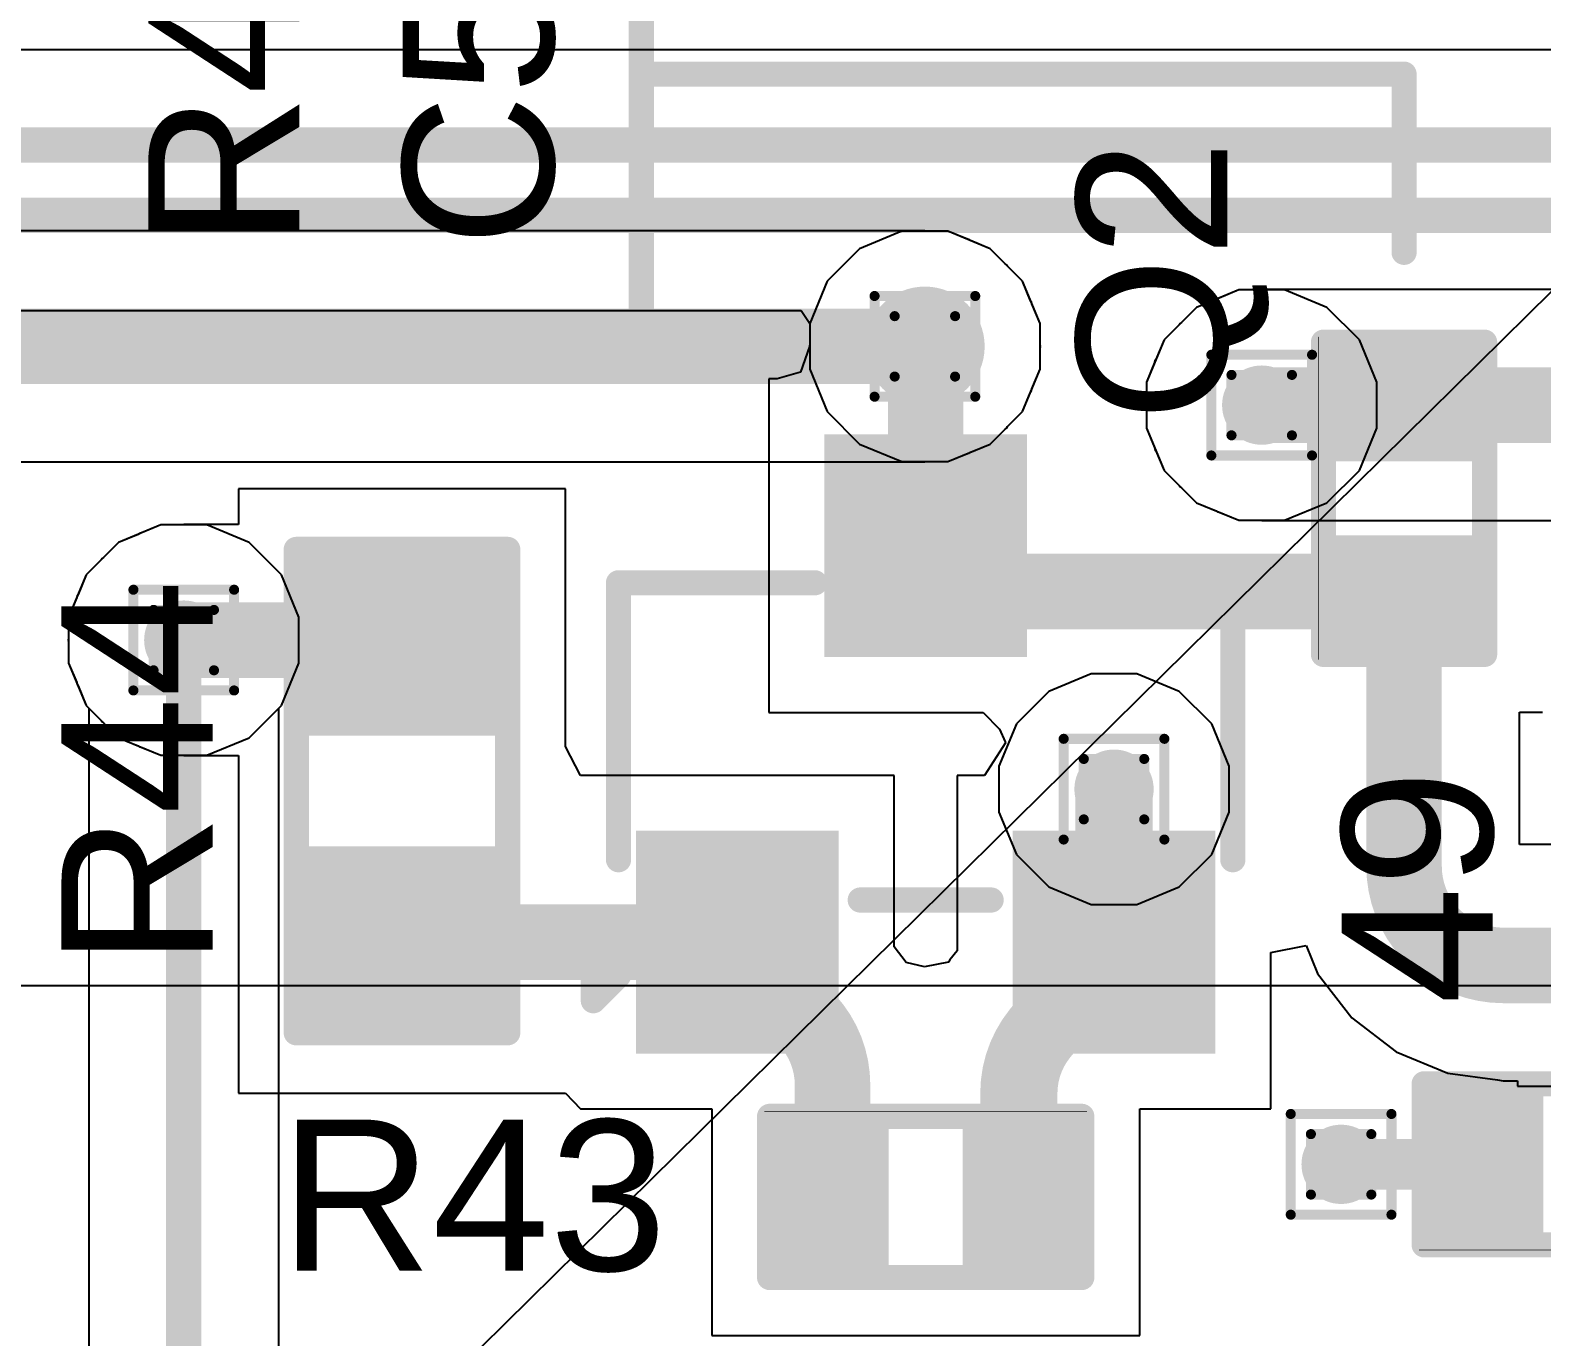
# Model space of a CAD drawing. Header units: inches. Extents: x -12 to 5357, y -8 to 5291.
# Drawn here: x 35.11 to 42.74, y 44.41 to 51 of the extents above; entities that cross this region are included whole.
import ezdxf

# ---------------------------------------------------------------- set-up
doc = ezdxf.new("R2010")
doc.units = ezdxf.units.IN
for name, color, linetype in [('Bottom Layer', 5, 'Continuous'), ('Bottom Solder', 6, 'Continuous'), ('Drill Drawing', 1, 'Continuous'), ('Ground', 16, 'Continuous'), ('Power', 76, 'Continuous'), ('Top Layer', 1, 'Continuous'), ('Top Overlay', 2, 'Continuous'), ('Top Paste', 8, 'Continuous'), ('Top Solder', 216, 'Continuous'), ('Via Holes', 16, 'Continuous')]:
    doc.layers.add(name, color=color, linetype=linetype)
doc.styles.add('Arial', font='', dxfattribs={"height": 0.2})
doc.styles.get('Arial').set_extended_font_data('Arial')

# ---------------------------------------------------------------- blocks, each defined once
blk = doc.blocks.new('14_VSON__4_3__20')
at = {"layer": 'Top Solder'}
blk.add_line((-0.8678, -2.2778), (-5350.8161, -5279.0699), dxfattribs=at)
blk = doc.blocks.new('R___0603_26')
at = {"layer": 'Top Layer'}
for points in [[(-0.381, 0.4445), (-0.381, -0.4445), (-1.143, -0.4445), (-1.143, 0.4445)], [(1.143, 0.4445), (1.143, -0.4445), (0.381, -0.4445), (0.381, 0.4445)]]:
    blk.add_hatch(color=1, dxfattribs=at).paths.add_polyline_path(points)
at = {"layer": 'Top Paste'}
for points in [[(-0.381, 0.4445), (-0.381, -0.4445), (-1.143, -0.4445), (-1.143, 0.4445)], [(1.143, 0.4445), (1.143, -0.4445), (0.381, -0.4445), (0.381, 0.4445)]]:
    blk.add_hatch(color=8, dxfattribs=at).paths.add_polyline_path(points)
at = {"layer": 'Top Solder'}
for points in [[(-0.2794, 0.5461), (-0.2794, -0.5461), (-1.2446, -0.5461), (-1.2446, 0.5461)], [(1.2446, 0.5461), (1.2446, -0.5461), (0.2794, -0.5461), (0.2794, 0.5461)]]:
    blk.add_hatch(color=216, dxfattribs=at).paths.add_polyline_path(points)
at = {"layer": 'Top Overlay', "const_width": 0.127}
for points in [[(-1.2192, -0.5334), (-1.2192, 0.5334)], [(1.2192, 0.5334), (-1.2192, 0.5334)], [(1.2192, -0.5334), (1.2192, 0.5334)], [(1.2192, -0.5334), (-1.2192, -0.5334)]]:
    blk.add_lwpolyline(points, dxfattribs=at)
at = {"layer": 'Top Overlay', "const_width": 0.0635}
for points in [[(-1.25095, 0.5334, 1), (-1.18745, 0.5334, 1)], [(-1.25095, 0.5334, 1), (-1.18745, 0.5334, 1)], [(1.18745, 0.5334, 1), (1.25095, 0.5334, 1)], [(1.18745, 0.5334, 1), (1.25095, 0.5334, 1)], [(-1.25095, -0.5334, 1), (-1.18745, -0.5334, 1)], [(-1.25095, -0.5334, 1), (-1.18745, -0.5334, 1)], [(1.18745, -0.5334, 1), (1.25095, -0.5334, 1)], [(1.18745, -0.5334, 1), (1.25095, -0.5334, 1)]]:
    blk.add_lwpolyline(points, format="xyb", close=True, dxfattribs=at)
blk = doc.blocks.new('R___0402_27')
at = {"layer": 'Top Layer'}
for points in [[(-0.6985, -0.3175), (-0.6985, 0.3175), (-0.2413, 0.3175), (-0.2413, -0.3175)], [(0.2413, -0.3175), (0.2413, 0.3175), (0.6985, 0.3175), (0.6985, -0.3175)]]:
    blk.add_hatch(color=1, dxfattribs=at).paths.add_polyline_path(points)
at = {"layer": 'Top Paste'}
for points in [[(-0.6985, -0.3175), (-0.6985, 0.3175), (-0.2413, 0.3175), (-0.2413, -0.3175)], [(0.2413, -0.3175), (0.2413, 0.3175), (0.6985, 0.3175), (0.6985, -0.3175)]]:
    blk.add_hatch(color=8, dxfattribs=at).paths.add_polyline_path(points)
at = {"layer": 'Top Solder'}
for points in [[(-0.7535, -0.3725), (-0.7535, 0.3725), (-0.1863, 0.3725), (-0.1863, -0.3725)], [(0.1863, -0.3725), (0.1863, 0.3725), (0.7535, 0.3725), (0.7535, -0.3725)]]:
    blk.add_hatch(color=216, dxfattribs=at).paths.add_polyline_path(points)
at = {"layer": 'Top Overlay'}
for points, const_width in [([(-0.7874, 0.4064), (-0.7874, -0.4064)], 0.127), ([(0.7874, 0.4064), (-0.7874, 0.4064)], 0.127), ([(0.7874, 0.4064), (0.7874, -0.4064)], 0.127), ([(0.7874, -0.4064), (-0.7874, -0.4064)], 0.127), ([(0.8128, -0.4318), (-0.8128, -0.4318)], 0.00323)]:
    blk.add_lwpolyline(points, dxfattribs=dict(at, const_width=const_width))
for points, const_width in [([(-0.8191, 0.4064, 1), (-0.7556, 0.4064, 1)], 0.0635), ([(-0.8191, 0.4064, 1), (-0.7556, 0.4064, 1)], 0.0635), ([(0.7556, 0.4064, 1), (0.8191, 0.4064, 1)], 0.0635), ([(0.7556, 0.4064, 1), (0.8191, 0.4064, 1)], 0.0635), ([(-0.8191, -0.4064, 1), (-0.7556, -0.4064, 1)], 0.0635), ([(-0.8191, -0.4064, 1), (-0.7556, -0.4064, 1)], 0.0635), ([(0.7556, -0.4064, 1), (0.8191, -0.4064, 1)], 0.0635), ([(0.7556, -0.4064, 1), (0.8191, -0.4064, 1)], 0.0635), ([(-0.8136, -0.4318, 1), (-0.812, -0.4318, 1)], 0.00161), ([(0.812, -0.4318, 1), (0.8136, -0.4318, 1)], 0.00161)]:
    blk.add_lwpolyline(points, format="xyb", close=True, dxfattribs=dict(at, const_width=const_width))
blk = doc.blocks.new('R___0402_29')
at = {"layer": 'Top Layer'}
for points in [[(-0.6985, -0.3175), (-0.6985, 0.3175), (-0.2413, 0.3175), (-0.2413, -0.3175)], [(0.2413, -0.3175), (0.2413, 0.3175), (0.6985, 0.3175), (0.6985, -0.3175)]]:
    blk.add_hatch(color=1, dxfattribs=at).paths.add_polyline_path(points)
at = {"layer": 'Top Paste'}
for points in [[(-0.6985, -0.3175), (-0.6985, 0.3175), (-0.2413, 0.3175), (-0.2413, -0.3175)], [(0.2413, -0.3175), (0.2413, 0.3175), (0.6985, 0.3175), (0.6985, -0.3175)]]:
    blk.add_hatch(color=8, dxfattribs=at).paths.add_polyline_path(points)
at = {"layer": 'Top Solder'}
for points in [[(-0.7535, -0.3725), (-0.7535, 0.3725), (-0.1863, 0.3725), (-0.1863, -0.3725)], [(0.1863, -0.3725), (0.1863, 0.3725), (0.7535, 0.3725), (0.7535, -0.3725)]]:
    blk.add_hatch(color=216, dxfattribs=at).paths.add_polyline_path(points)
at = {"layer": 'Top Overlay'}
for points, const_width in [([(-0.7874, 0.4064), (-0.7874, -0.4064)], 0.127), ([(-0.7874, 0.4064), (0.7874, 0.4064)], 0.127), ([(0.7874, 0.4064), (0.7874, -0.4064)], 0.127), ([(-0.7874, -0.4064), (0.7874, -0.4064)], 0.127), ([(-0.8128, -0.4318), (0.8128, -0.4318)], 0.00323)]:
    blk.add_lwpolyline(points, dxfattribs=dict(at, const_width=const_width))
for points, const_width in [([(-0.8192, 0.4064, 1), (-0.7557, 0.4064, 1)], 0.0635), ([(-0.8192, 0.4064, 1), (-0.7557, 0.4064, 1)], 0.0635), ([(0.7556, 0.4064, 1), (0.8191, 0.4064, 1)], 0.0635), ([(0.7556, 0.4064, 1), (0.8191, 0.4064, 1)], 0.0635), ([(-0.8192, -0.4064, 1), (-0.7557, -0.4064, 1)], 0.0635), ([(-0.8192, -0.4064, 1), (-0.7557, -0.4064, 1)], 0.0635), ([(0.7557, -0.4064, 1), (0.8192, -0.4064, 1)], 0.0635), ([(0.7557, -0.4064, 1), (0.8192, -0.4064, 1)], 0.0635), ([(-0.8136, -0.4318, 1), (-0.812, -0.4318, 1)], 0.00161), ([(0.812, -0.4318, 1), (0.8136, -0.4318, 1)], 0.00161)]:
    blk.add_lwpolyline(points, format="xyb", close=True, dxfattribs=dict(at, const_width=const_width))
blk = doc.blocks.new('R___0402_30')
at = {"layer": 'Top Layer'}
for points in [[(-0.6985, -0.3175), (-0.6985, 0.3175), (-0.2413, 0.3175), (-0.2413, -0.3175)], [(0.2413, -0.3175), (0.2413, 0.3175), (0.6985, 0.3175), (0.6985, -0.3175)]]:
    blk.add_hatch(color=1, dxfattribs=at).paths.add_polyline_path(points)
at = {"layer": 'Top Paste'}
for points in [[(-0.6985, -0.3175), (-0.6985, 0.3175), (-0.2413, 0.3175), (-0.2413, -0.3175)], [(0.2413, -0.3175), (0.2413, 0.3175), (0.6985, 0.3175), (0.6985, -0.3175)]]:
    blk.add_hatch(color=8, dxfattribs=at).paths.add_polyline_path(points)
at = {"layer": 'Top Solder'}
for points in [[(-0.7535, -0.3725), (-0.7535, 0.3725), (-0.1863, 0.3725), (-0.1863, -0.3725)], [(0.1863, -0.3725), (0.1863, 0.3725), (0.7535, 0.3725), (0.7535, -0.3725)]]:
    blk.add_hatch(color=216, dxfattribs=at).paths.add_polyline_path(points)
at = {"layer": 'Top Overlay'}
for points, const_width in [([(-0.7874, -0.4064), (-0.7874, 0.4064)], 0.127), ([(-0.7874, 0.4064), (0.7874, 0.4064)], 0.127), ([(0.7874, -0.4064), (0.7874, 0.4064)], 0.127), ([(0.7874, -0.4064), (-0.7874, -0.4064)], 0.127), ([(0.8128, -0.4318), (-0.8128, -0.4318)], 0.00323)]:
    blk.add_lwpolyline(points, dxfattribs=dict(at, const_width=const_width))
for points, const_width in [([(-0.8191, 0.4064, 1), (-0.7556, 0.4064, 1)], 0.0635), ([(-0.8191, 0.4064, 1), (-0.7556, 0.4064, 1)], 0.0635), ([(0.7557, 0.4064, 1), (0.8192, 0.4064, 1)], 0.0635), ([(0.7557, 0.4064, 1), (0.8192, 0.4064, 1)], 0.0635), ([(-0.8191, -0.4064, 1), (-0.7556, -0.4064, 1)], 0.0635), ([(-0.8191, -0.4064, 1), (-0.7556, -0.4064, 1)], 0.0635), ([(0.7557, -0.4064, 1), (0.8192, -0.4064, 1)], 0.0635), ([(0.7557, -0.4064, 1), (0.8192, -0.4064, 1)], 0.0635), ([(-0.8136, -0.4318, 1), (-0.812, -0.4318, 1)], 0.00161), ([(0.812, -0.4318, 1), (0.8136, -0.4318, 1)], 0.00161)]:
    blk.add_lwpolyline(points, format="xyb", close=True, dxfattribs=dict(at, const_width=const_width))
blk = doc.blocks.new('SOT_23_59')
at = {"layer": 'Top Layer'}
for points in [[(-0.41, 1.46), (0.41, 1.46), (0.41, 0.54), (-0.41, 0.54)], [(-1.36, -0.54), (-0.54, -0.54), (-0.54, -1.46), (-1.36, -1.46)], [(0.54, -0.54), (1.36, -0.54), (1.36, -1.46), (0.54, -1.46)]]:
    blk.add_hatch(color=1, dxfattribs=at).paths.add_polyline_path(points)
at = {"layer": 'Top Paste'}
for points in [[(-0.41, 1.46), (0.41, 1.46), (0.41, 0.54), (-0.41, 0.54)], [(-1.36, -0.54), (-0.54, -0.54), (-0.54, -1.46), (-1.36, -1.46)], [(0.54, -0.54), (1.36, -0.54), (1.36, -1.46), (0.54, -1.46)]]:
    blk.add_hatch(color=8, dxfattribs=at).paths.add_polyline_path(points)
at = {"layer": 'Top Solder'}
for points in [[(-0.5116, 1.5616), (0.5116, 1.5616), (0.5116, 0.4384), (-0.5116, 0.4384)], [(-1.4616, -0.4384), (-0.4384, -0.4384), (-0.4384, -1.5616), (-1.4616, -1.5616)], [(0.4384, -0.4384), (1.4616, -0.4384), (1.4616, -1.5616), (0.4384, -1.5616)]]:
    blk.add_hatch(color=216, dxfattribs=at).paths.add_polyline_path(points)
at = {"layer": 'Top Overlay', "const_width": 0.127}
for points in [[(-1.5494, 0.8128), (-0.5588, 0.8128)], [(-1.5494, 0.8128), (-1.5494, -0.5842)], [(0.5588, 0.8128), (1.5494, 0.8128)], [(1.5494, -0.5842), (1.5494, 0.8128)], [(-0.3302, -0.7874), (0.3302, -0.7874)], [(-1.6764, -1.2954), (-1.6764, -1.0414)], [(-1.6764, -1.0414), (-1.5494, -1.1684)], [(-1.6764, -1.2954), (-1.5494, -1.1684)]]:
    blk.add_lwpolyline(points, dxfattribs=at)
at = {"layer": 'Top Overlay', "const_width": 0.0635}
for points in [[(-1.5812, 0.8128, 1), (-1.5177, 0.8128, 1)], [(-1.5812, 0.8128, 1), (-1.5177, 0.8128, 1)], [(-0.5905, 0.8128, 1), (-0.5271, 0.8128, 1)], [(0.5271, 0.8128, 1), (0.5905, 0.8128, 1)], [(1.5177, 0.8128, 1), (1.5812, 0.8128, 1)], [(1.5177, 0.8128, 1), (1.5812, 0.8128, 1)], [(-1.5812, -0.5842, 1), (-1.5176, -0.5842, 1)], [(1.5176, -0.5842, 1), (1.5812, -0.5842, 1)], [(-0.3619, -0.7874, 1), (-0.2984, -0.7874, 1)], [(0.2984, -0.7874, 1), (0.3619, -0.7874, 1)], [(-1.7082, -1.0414, 1), (-1.6446, -1.0414, 1)], [(-1.7082, -1.0414, 1), (-1.6446, -1.0414, 1)], [(-1.5812, -1.1684, 1), (-1.5176, -1.1684, 1)], [(-1.5812, -1.1684, 1), (-1.5176, -1.1684, 1)], [(-1.7082, -1.2954, 1), (-1.6446, -1.2954, 1)], [(-1.7082, -1.2954, 1), (-1.6446, -1.2954, 1)]]:
    blk.add_lwpolyline(points, format="xyb", close=True, dxfattribs=at)

msp = doc.modelspace()

# ---------------------------------------------------------------- hatches: boundary and pattern name
at = {"layer": 'Bottom Layer'}
h = msp.add_hatch(color=5, dxfattribs=at)
edge = h.paths.add_edge_path()
edge.add_arc((39.624, 49.403), 0.2, 0, 360)
h = msp.add_hatch(color=5, dxfattribs=at)
edge = h.paths.add_edge_path()
edge.add_arc((41.323, 49.1066), 0.2, 0, 360)
h = msp.add_hatch(color=5, dxfattribs=at)
edge = h.paths.add_edge_path()
edge.add_arc((35.8856, 47.9214), 0.2, 0, 360)
h = msp.add_hatch(color=5, dxfattribs=at)
edge = h.paths.add_edge_path()
edge.add_arc((40.578, 47.1694), 0.2, 0, 360)
h = msp.add_hatch(color=5, dxfattribs=at)
edge = h.paths.add_edge_path()
edge.add_arc((41.7235, 45.2771), 0.2, 0, 360)
at = {"layer": 'Bottom Solder'}
h = msp.add_hatch(color=6, dxfattribs=at)
edge = h.paths.add_edge_path()
edge.add_arc((39.624, 49.403), 0.3016, 0, 360)
at = {"layer": 'Ground'}
h = msp.add_hatch(color=16, dxfattribs=at)
edge = h.paths.add_edge_path()
edge.add_arc((39.624, 49.403), 0.2, 0, 360)
h = msp.add_hatch(color=16, dxfattribs=at)
edge = h.paths.add_edge_path()
edge.add_arc((41.323, 49.1066), 0.2, 0, 360)
h = msp.add_hatch(color=16, dxfattribs=at)
edge = h.paths.add_edge_path()
edge.add_arc((35.8856, 47.9214), 0.2, 0, 360)
h = msp.add_hatch(color=16, dxfattribs=at)
edge = h.paths.add_edge_path()
edge.add_arc((40.578, 47.1694), 0.2, 0, 360)
h = msp.add_hatch(color=16, dxfattribs=at)
edge = h.paths.add_edge_path()
edge.add_arc((41.7235, 45.2771), 0.2, 0, 360)
at = {"layer": 'Power'}
h = msp.add_hatch(color=76, dxfattribs=at)
edge = h.paths.add_edge_path()
edge.add_arc((39.624, 49.403), 0.2, 0, 360)
h = msp.add_hatch(color=76, dxfattribs=at)
edge = h.paths.add_edge_path()
edge.add_arc((41.323, 49.1066), 0.2, 0, 360)
h = msp.add_hatch(color=76, dxfattribs=at)
edge = h.paths.add_edge_path()
edge.add_arc((35.8856, 47.9214), 0.2, 0, 360)
h = msp.add_hatch(color=76, dxfattribs=at)
edge = h.paths.add_edge_path()
edge.add_arc((40.578, 47.1694), 0.2, 0, 360)
h = msp.add_hatch(color=76, dxfattribs=at)
edge = h.paths.add_edge_path()
edge.add_arc((41.7235, 45.2771), 0.2, 0, 360)
at = {"layer": 'Top Layer'}
h = msp.add_hatch(color=1, dxfattribs=at)
edge = h.paths.add_edge_path()
edge.add_arc((39.624, 49.403), 0.2, 0, 360)
h = msp.add_hatch(color=1, dxfattribs=at)
edge = h.paths.add_edge_path()
edge.add_arc((41.323, 49.1066), 0.2, 0, 360)
h = msp.add_hatch(color=1, dxfattribs=at)
edge = h.paths.add_edge_path()
edge.add_arc((35.8856, 47.9214), 0.2, 0, 360)
h = msp.add_hatch(color=1, dxfattribs=at)
edge = h.paths.add_edge_path()
edge.add_arc((40.578, 47.1694), 0.2, 0, 360)
h = msp.add_hatch(color=1, dxfattribs=at)
edge = h.paths.add_edge_path()
edge.add_arc((41.7235, 45.2771), 0.2, 0, 360)
at = {"layer": 'Top Solder'}
h = msp.add_hatch(color=216, dxfattribs=at)
edge = h.paths.add_edge_path()
edge.add_arc((39.624, 49.403), 0.3016, 0, 360)
at = {"layer": 'Via Holes'}
h = msp.add_hatch(color=7, dxfattribs=at)
edge = h.paths.add_edge_path()
edge.add_arc((39.624, 49.403), 0.1, 0, 360)
h = msp.add_hatch(color=7, dxfattribs=at)
edge = h.paths.add_edge_path()
edge.add_arc((41.323, 49.1066), 0.1, 0, 360)
h = msp.add_hatch(color=7, dxfattribs=at)
edge = h.paths.add_edge_path()
edge.add_arc((35.8856, 47.9214), 0.1, 0, 360)
h = msp.add_hatch(color=7, dxfattribs=at)
edge = h.paths.add_edge_path()
edge.add_arc((40.578, 47.1694), 0.1, 0, 360)
h = msp.add_hatch(color=7, dxfattribs=at)
edge = h.paths.add_edge_path()
edge.add_arc((41.7235, 45.2771), 0.1, 0, 360)

# ---------------------------------------------------------------- linework, layer by layer
at = {"layer": 'Bottom Layer'}
for p, q in [((39.624, 49.9857), (33.401, 49.9857)), ((39.6325, 49.984), (39.624, 49.9857)), ((39.7396, 49.984), (39.6325, 49.984)), ((39.8385, 49.943), (39.7396, 49.984)), ((39.847, 49.9413), (39.8385, 49.943)), ((39.8542, 49.9365), (39.847, 49.9413)), ((39.9531, 49.8955), (39.8542, 49.9365)), ((40.0288, 49.8199), (39.9531, 49.8955)), ((40.036, 49.815), (40.0288, 49.8199)), ((40.0409, 49.8078), (40.036, 49.815)), ((40.1165, 49.7321), (40.0409, 49.8078)), ((40.1575, 49.6332), (40.1165, 49.7321)), ((41.0927, 49.6401), (40.9938, 49.5991)), ((41.1, 49.6449), (41.0927, 49.6401)), ((41.1085, 49.6466), (41.1, 49.6449)), ((41.2074, 49.6876), (41.1085, 49.6466)), ((41.3144, 49.6876), (41.2074, 49.6876)), ((41.323, 49.6893), (41.3144, 49.6876)), ((43.6078, 49.6893), (41.323, 49.6893)), ((40.1623, 49.626), (40.1575, 49.6332)), ((40.164, 49.6175), (40.1623, 49.626)), ((40.205, 49.5186), (40.164, 49.6175)), ((40.9938, 49.5991), (40.9182, 49.5234)), ((40.205, 49.4115), (40.205, 49.5186)), ((40.9061, 49.5114), (40.8304, 49.4357)), ((40.9109, 49.5186), (40.9061, 49.5114)), ((40.9182, 49.5234), (40.9109, 49.5186)), ((40.2067, 49.403), (40.205, 49.4115)), ((40.8304, 49.4357), (40.7894, 49.3368)), ((40.205, 49.3945), (40.2067, 49.403)), ((40.205, 49.2874), (40.205, 49.3945)), ((40.7894, 49.3368), (40.7846, 49.3296)), ((40.164, 49.1885), (40.205, 49.2874)), ((40.7829, 49.321), (40.742, 49.2221)), ((40.7846, 49.3296), (40.7829, 49.321)), ((40.1575, 49.1728), (40.1623, 49.18)), ((40.1623, 49.18), (40.164, 49.1885)), ((40.742, 49.2221), (40.742, 49.1151)), ((40.1165, 49.0739), (40.1575, 49.1728)), ((40.742, 49.1151), (40.7403, 49.1066)), ((40.7403, 49.1066), (40.742, 49.098)), ((40.0409, 48.9982), (40.1165, 49.0739)), ((40.742, 49.098), (40.742, 48.991)), ((39.9531, 48.9105), (40.0288, 48.9861)), ((40.0288, 48.9861), (40.036, 48.991)), ((40.036, 48.991), (40.0409, 48.9982)), ((40.742, 48.991), (40.7829, 48.8921)), ((39.8542, 48.8695), (39.9531, 48.9105)), ((40.7829, 48.8921), (40.7846, 48.8836)), ((40.7846, 48.8836), (40.7894, 48.8763)), ((40.7894, 48.8763), (40.8304, 48.7775)), ((33.401, 48.8203), (39.624, 48.8203)), ((39.624, 48.8203), (39.6325, 48.822)), ((39.6325, 48.822), (39.7396, 48.822)), ((39.7396, 48.822), (39.8385, 48.863)), ((39.8385, 48.863), (39.847, 48.8647)), ((39.847, 48.8647), (39.8542, 48.8695)), ((40.8304, 48.7775), (40.9061, 48.7018)), ((40.9061, 48.7018), (40.9109, 48.6945)), ((40.9109, 48.6945), (40.9182, 48.6897)), ((40.9182, 48.6897), (40.9938, 48.614)), ((40.9938, 48.614), (41.0927, 48.5731)), ((41.0927, 48.5731), (41.1, 48.5682)), ((35.77, 48.5024), (35.5565, 48.4139)), ((36.0011, 48.5024), (35.77, 48.5024)), ((36.2147, 48.4139), (36.0011, 48.5024)), ((41.1, 48.5682), (41.1085, 48.5665)), ((41.1085, 48.5665), (41.2074, 48.5256)), ((41.2074, 48.5256), (41.3144, 48.5256)), ((41.3144, 48.5256), (41.323, 48.5239)), ((41.323, 48.5239), (43.6078, 48.5239)), ((35.5565, 48.4139), (35.393, 48.2505)), ((36.3781, 48.2505), (36.2147, 48.4139)), ((35.393, 48.2505), (35.3046, 48.0369)), ((36.4666, 48.0369), (36.3781, 48.2505)), ((35.3046, 48.0369), (35.3046, 47.8058)), ((36.4666, 47.8058), (36.4666, 48.0369)), ((35.3046, 47.8058), (35.393, 47.5922)), ((36.3781, 47.5922), (36.4666, 47.8058)), ((40.4625, 47.7504), (40.2489, 47.6619)), ((40.6936, 47.7504), (40.4625, 47.7504)), ((40.9071, 47.6619), (40.6936, 47.7504)), ((40.2489, 47.6619), (40.0855, 47.4985)), ((41.0706, 47.4985), (40.9071, 47.6619)), ((35.393, 47.5922), (35.4065, 47.5788)), ((35.4065, 47.5788), (35.4065, 38.0501)), ((36.3647, 47.5788), (36.3781, 47.5922)), ((36.3647, 28.7263), (36.3647, 47.5788)), ((40.0855, 47.4985), (39.997, 47.2849)), ((41.159, 47.2849), (41.0706, 47.4985)), ((39.997, 47.2849), (39.997, 47.0538)), ((41.159, 47.0538), (41.159, 47.2849)), ((39.997, 47.0538), (40.0855, 46.8403)), ((41.0706, 46.8403), (41.159, 47.0538)), ((40.0855, 46.8403), (40.2489, 46.6768)), ((40.9071, 46.6768), (41.0706, 46.8403)), ((40.2489, 46.6768), (40.4625, 46.5884)), ((40.6936, 46.5884), (40.9071, 46.6768)), ((40.4625, 46.5884), (40.6936, 46.5884))]:
    msp.add_line(p, q, dxfattribs=at)
for points, const_width in [([(33.401, 49.403), (39.624, 49.403)], 0.381), ([(41.323, 49.1066), (43.6078, 49.1066)], 0.381), ([(35.8856, 28.7263), (35.8856, 47.9214)], 0.1778)]:
    msp.add_lwpolyline(points, dxfattribs=dict(at, const_width=const_width))
for points, const_width in [([(39.5288, 49.403, 1), (39.7193, 49.403, 1)], 0.1905), ([(41.2277, 49.1066, 1), (41.4182, 49.1066, 1)], 0.1905), ([(35.8411, 47.9214, 1), (35.93, 47.9214, 1)], 0.0889)]:
    msp.add_lwpolyline(points, format="xyb", close=True, dxfattribs=dict(at, const_width=const_width))
at = {"layer": 'Drill Drawing', "const_width": 0.0508}
for points in [[(39.37, 49.657), (39.878, 49.657)], [(39.37, 49.149), (39.37, 49.657)], [(39.878, 49.149), (39.878, 49.657)], [(39.4716, 49.5554), (39.7764, 49.5554)], [(39.4716, 49.2506), (39.4716, 49.5554)], [(39.7764, 49.2506), (39.7764, 49.5554)], [(41.069, 49.3606), (41.577, 49.3606)], [(41.069, 48.8526), (41.069, 49.3606)], [(41.577, 48.8526), (41.577, 49.3606)], [(39.4716, 49.2506), (39.7764, 49.2506)], [(41.1706, 49.259), (41.4754, 49.259)], [(41.1706, 48.9542), (41.1706, 49.259)], [(41.4754, 48.9542), (41.4754, 49.259)], [(39.37, 49.149), (39.878, 49.149)], [(41.1706, 48.9542), (41.4754, 48.9542)], [(41.069, 48.8526), (41.577, 48.8526)], [(35.6316, 48.1754), (36.1396, 48.1754)], [(35.6316, 47.6674), (35.6316, 48.1754)], [(36.1396, 47.6674), (36.1396, 48.1754)], [(35.7332, 48.0738), (36.038, 48.0738)], [(35.7332, 47.769), (35.7332, 48.0738)], [(36.038, 47.769), (36.038, 48.0738)], [(35.7332, 47.769), (36.038, 47.769)], [(35.6316, 47.6674), (36.1396, 47.6674)], [(40.324, 47.4234), (40.832, 47.4234)], [(40.324, 46.9154), (40.324, 47.4234)], [(40.832, 46.9154), (40.832, 47.4234)], [(40.4256, 47.3218), (40.7304, 47.3218)], [(40.4256, 47.017), (40.4256, 47.3218)], [(40.7304, 47.017), (40.7304, 47.3218)], [(40.4256, 47.017), (40.7304, 47.017)], [(40.324, 46.9154), (40.832, 46.9154)], [(41.4695, 45.5311), (41.9775, 45.5311)], [(41.4695, 45.0231), (41.4695, 45.5311)], [(41.9775, 45.0231), (41.9775, 45.5311)], [(41.5711, 45.4295), (41.8759, 45.4295)], [(41.5711, 45.1247), (41.5711, 45.4295)], [(41.8759, 45.1247), (41.8759, 45.4295)], [(41.5711, 45.1247), (41.8759, 45.1247)], [(41.4695, 45.0231), (41.9775, 45.0231)]]:
    msp.add_lwpolyline(points, dxfattribs=at)
at = {"layer": 'Drill Drawing', "const_width": 0.0254}
for points in [[(39.3573, 49.657, 1), (39.3827, 49.657, 1)], [(39.3573, 49.657, 1), (39.3827, 49.657, 1)], [(39.8653, 49.657, 1), (39.8907, 49.657, 1)], [(39.8653, 49.657, 1), (39.8907, 49.657, 1)], [(39.4589, 49.5554, 1), (39.4843, 49.5554, 1)], [(39.4589, 49.5554, 1), (39.4843, 49.5554, 1)], [(39.7637, 49.5554, 1), (39.7891, 49.5554, 1)], [(39.7637, 49.5554, 1), (39.7891, 49.5554, 1)], [(41.0563, 49.3606, 1), (41.0817, 49.3606, 1)], [(41.0563, 49.3606, 1), (41.0817, 49.3606, 1)], [(41.5643, 49.3606, 1), (41.5897, 49.3606, 1)], [(41.5643, 49.3606, 1), (41.5897, 49.3606, 1)], [(39.4589, 49.2506, 1), (39.4843, 49.2506, 1)], [(39.4589, 49.2506, 1), (39.4843, 49.2506, 1)], [(39.7637, 49.2506, 1), (39.7891, 49.2506, 1)], [(39.7637, 49.2506, 1), (39.7891, 49.2506, 1)], [(41.1579, 49.259, 1), (41.1833, 49.259, 1)], [(41.1579, 49.259, 1), (41.1833, 49.259, 1)], [(41.4627, 49.259, 1), (41.4881, 49.259, 1)], [(41.4627, 49.259, 1), (41.4881, 49.259, 1)], [(39.3573, 49.149, 1), (39.3827, 49.149, 1)], [(39.3573, 49.149, 1), (39.3827, 49.149, 1)], [(39.8653, 49.149, 1), (39.8907, 49.149, 1)], [(39.8653, 49.149, 1), (39.8907, 49.149, 1)], [(41.1579, 48.9542, 1), (41.1833, 48.9542, 1)], [(41.1579, 48.9542, 1), (41.1833, 48.9542, 1)], [(41.4627, 48.9542, 1), (41.4881, 48.9542, 1)], [(41.4627, 48.9542, 1), (41.4881, 48.9542, 1)], [(41.0563, 48.8526, 1), (41.0817, 48.8526, 1)], [(41.0563, 48.8526, 1), (41.0817, 48.8526, 1)], [(41.5643, 48.8526, 1), (41.5897, 48.8526, 1)], [(41.5643, 48.8526, 1), (41.5897, 48.8526, 1)], [(35.6189, 48.1754, 1), (35.6443, 48.1754, 1)], [(35.6189, 48.1754, 1), (35.6443, 48.1754, 1)], [(36.1269, 48.1754, 1), (36.1523, 48.1754, 1)], [(36.1269, 48.1754, 1), (36.1523, 48.1754, 1)], [(35.7205, 48.0738, 1), (35.7459, 48.0738, 1)], [(35.7205, 48.0738, 1), (35.7459, 48.0738, 1)], [(36.0253, 48.0738, 1), (36.0507, 48.0738, 1)], [(36.0253, 48.0738, 1), (36.0507, 48.0738, 1)], [(35.7205, 47.769, 1), (35.7459, 47.769, 1)], [(35.7205, 47.769, 1), (35.7459, 47.769, 1)], [(36.0253, 47.769, 1), (36.0507, 47.769, 1)], [(36.0253, 47.769, 1), (36.0507, 47.769, 1)], [(35.6189, 47.6674, 1), (35.6443, 47.6674, 1)], [(35.6189, 47.6674, 1), (35.6443, 47.6674, 1)], [(36.1269, 47.6674, 1), (36.1523, 47.6674, 1)], [(36.1269, 47.6674, 1), (36.1523, 47.6674, 1)], [(40.3113, 47.4234, 1), (40.3367, 47.4234, 1)], [(40.3113, 47.4234, 1), (40.3367, 47.4234, 1)], [(40.8193, 47.4234, 1), (40.8447, 47.4234, 1)], [(40.8193, 47.4234, 1), (40.8447, 47.4234, 1)], [(40.4129, 47.3218, 1), (40.4383, 47.3218, 1)], [(40.4129, 47.3218, 1), (40.4383, 47.3218, 1)], [(40.7177, 47.3218, 1), (40.7431, 47.3218, 1)], [(40.7177, 47.3218, 1), (40.7431, 47.3218, 1)], [(40.4129, 47.017, 1), (40.4383, 47.017, 1)], [(40.4129, 47.017, 1), (40.4383, 47.017, 1)], [(40.7177, 47.017, 1), (40.7431, 47.017, 1)], [(40.7177, 47.017, 1), (40.7431, 47.017, 1)], [(40.3113, 46.9154, 1), (40.3367, 46.9154, 1)], [(40.3113, 46.9154, 1), (40.3367, 46.9154, 1)], [(40.8193, 46.9154, 1), (40.8447, 46.9154, 1)], [(40.8193, 46.9154, 1), (40.8447, 46.9154, 1)], [(41.4568, 45.5311, 1), (41.4822, 45.5311, 1)], [(41.4568, 45.5311, 1), (41.4822, 45.5311, 1)], [(41.9648, 45.5311, 1), (41.9902, 45.5311, 1)], [(41.9648, 45.5311, 1), (41.9902, 45.5311, 1)], [(41.5584, 45.4295, 1), (41.5838, 45.4295, 1)], [(41.5584, 45.4295, 1), (41.5838, 45.4295, 1)], [(41.8632, 45.4295, 1), (41.8886, 45.4295, 1)], [(41.8632, 45.4295, 1), (41.8886, 45.4295, 1)], [(41.5584, 45.1247, 1), (41.5838, 45.1247, 1)], [(41.5584, 45.1247, 1), (41.5838, 45.1247, 1)], [(41.8632, 45.1247, 1), (41.8886, 45.1247, 1)], [(41.8632, 45.1247, 1), (41.8886, 45.1247, 1)], [(41.4568, 45.0231, 1), (41.4822, 45.0231, 1)], [(41.4568, 45.0231, 1), (41.4822, 45.0231, 1)], [(41.9648, 45.0231, 1), (41.9902, 45.0231, 1)], [(41.9648, 45.0231, 1), (41.9902, 45.0231, 1)]]:
    msp.add_lwpolyline(points, format="xyb", close=True, dxfattribs=at)
at = {"layer": 'Ground'}
for p, q in [((39.5084, 49.984), (39.2949, 49.8955)), ((39.7396, 49.984), (39.5084, 49.984)), ((39.9531, 49.8955), (39.7396, 49.984)), ((39.2949, 49.8955), (39.1315, 49.7321)), ((40.1165, 49.7321), (39.9531, 49.8955)), ((39.1315, 49.7321), (39.043, 49.5186)), ((40.205, 49.5186), (40.1165, 49.7321)), ((41.2074, 49.6876), (40.9938, 49.5991)), ((41.4385, 49.6876), (41.2074, 49.6876)), ((41.6521, 49.5991), (41.4385, 49.6876)), ((40.9938, 49.5991), (40.8304, 49.4357)), ((41.8155, 49.4357), (41.6521, 49.5991)), ((39.043, 49.5186), (39.043, 49.2874)), ((40.205, 49.2874), (40.205, 49.5186)), ((40.8304, 49.4357), (40.742, 49.2221)), ((41.904, 49.2221), (41.8155, 49.4357)), ((39.043, 49.2874), (39.1315, 49.0739)), ((40.1165, 49.0739), (40.205, 49.2874)), ((40.742, 49.2221), (40.742, 48.991)), ((41.904, 48.991), (41.904, 49.2221)), ((39.1315, 49.0739), (39.2949, 48.9105)), ((39.9531, 48.9105), (40.1165, 49.0739)), ((40.742, 48.991), (40.8304, 48.7775)), ((41.8155, 48.7775), (41.904, 48.991)), ((39.2949, 48.9105), (39.5084, 48.822)), ((39.7396, 48.822), (39.9531, 48.9105)), ((39.5084, 48.822), (39.7396, 48.822)), ((40.8304, 48.7775), (40.9938, 48.614)), ((41.6521, 48.614), (41.8155, 48.7775)), ((40.9938, 48.614), (41.2074, 48.5256)), ((41.4385, 48.5256), (41.6521, 48.614)), ((35.77, 48.5024), (35.5565, 48.4139)), ((36.0011, 48.5024), (35.77, 48.5024)), ((36.2147, 48.4139), (36.0011, 48.5024)), ((41.2074, 48.5256), (41.4385, 48.5256)), ((35.5565, 48.4139), (35.393, 48.2505)), ((36.3781, 48.2505), (36.2147, 48.4139)), ((35.393, 48.2505), (35.3046, 48.0369)), ((36.4666, 48.0369), (36.3781, 48.2505)), ((35.3046, 48.0369), (35.3046, 47.8058)), ((36.4666, 47.8058), (36.4666, 48.0369)), ((35.3046, 47.8058), (35.393, 47.5922)), ((36.3781, 47.5922), (36.4666, 47.8058)), ((40.4625, 47.7504), (40.2489, 47.6619)), ((40.6936, 47.7504), (40.4625, 47.7504)), ((40.9071, 47.6619), (40.6936, 47.7504)), ((40.2489, 47.6619), (40.0855, 47.4985)), ((41.0706, 47.4985), (40.9071, 47.6619)), ((35.393, 47.5922), (35.5565, 47.4288)), ((36.2147, 47.4288), (36.3781, 47.5922)), ((35.5565, 47.4288), (35.77, 47.3404)), ((36.0011, 47.3404), (36.2147, 47.4288)), ((40.0855, 47.4985), (39.997, 47.2849)), ((41.159, 47.2849), (41.0706, 47.4985)), ((35.77, 47.3404), (36.0011, 47.3404)), ((39.997, 47.2849), (39.997, 47.0538)), ((41.159, 47.0538), (41.159, 47.2849)), ((39.997, 47.0538), (40.0855, 46.8403)), ((41.0706, 46.8403), (41.159, 47.0538)), ((40.0855, 46.8403), (40.2489, 46.6768)), ((40.9071, 46.6768), (41.0706, 46.8403)), ((40.2489, 46.6768), (40.4625, 46.5884)), ((40.6936, 46.5884), (40.9071, 46.6768)), ((40.4625, 46.5884), (40.6936, 46.5884))]:
    msp.add_line(p, q, dxfattribs=at)
at = {"layer": 'Power'}
for p, q in [((39.5084, 49.984), (39.2949, 49.8955)), ((39.7396, 49.984), (39.5084, 49.984)), ((39.9531, 49.8955), (39.7396, 49.984)), ((39.2949, 49.8955), (39.1315, 49.7321)), ((40.1165, 49.7321), (39.9531, 49.8955)), ((39.1315, 49.7321), (39.043, 49.5186)), ((40.205, 49.5186), (40.1165, 49.7321)), ((41.2074, 49.6876), (40.9938, 49.5991)), ((41.4385, 49.6876), (41.2074, 49.6876)), ((41.6521, 49.5991), (41.4385, 49.6876)), ((40.9938, 49.5991), (40.8304, 49.4357)), ((41.8155, 49.4357), (41.6521, 49.5991)), ((39.043, 49.5186), (39.043, 49.2874)), ((40.205, 49.2874), (40.205, 49.5186)), ((40.8304, 49.4357), (40.742, 49.2221)), ((41.904, 49.2221), (41.8155, 49.4357)), ((39.043, 49.2874), (39.1315, 49.0739)), ((40.1165, 49.0739), (40.205, 49.2874)), ((40.742, 49.2221), (40.742, 48.991)), ((41.904, 48.991), (41.904, 49.2221)), ((39.1315, 49.0739), (39.2949, 48.9105)), ((39.9531, 48.9105), (40.1165, 49.0739)), ((40.742, 48.991), (40.8304, 48.7775)), ((41.8155, 48.7775), (41.904, 48.991)), ((39.2949, 48.9105), (39.5084, 48.822)), ((39.7396, 48.822), (39.9531, 48.9105)), ((39.5084, 48.822), (39.7396, 48.822)), ((40.8304, 48.7775), (40.9938, 48.614)), ((41.6521, 48.614), (41.8155, 48.7775)), ((40.9938, 48.614), (41.2074, 48.5256)), ((41.4385, 48.5256), (41.6521, 48.614)), ((35.77, 48.5024), (35.5565, 48.4139)), ((36.0011, 48.5024), (35.77, 48.5024)), ((36.2147, 48.4139), (36.0011, 48.5024)), ((41.2074, 48.5256), (41.4385, 48.5256)), ((35.5565, 48.4139), (35.393, 48.2505)), ((36.3781, 48.2505), (36.2147, 48.4139)), ((35.393, 48.2505), (35.3046, 48.0369)), ((36.4666, 48.0369), (36.3781, 48.2505)), ((35.3046, 48.0369), (35.3046, 47.8058)), ((36.4666, 47.8058), (36.4666, 48.0369)), ((35.3046, 47.8058), (35.393, 47.5922)), ((36.3781, 47.5922), (36.4666, 47.8058)), ((35.393, 47.5922), (35.5565, 47.4288)), ((36.2147, 47.4288), (36.3781, 47.5922)), ((35.5565, 47.4288), (35.77, 47.3404)), ((36.0011, 47.3404), (36.2147, 47.4288)), ((35.77, 47.3404), (36.0011, 47.3404)), ((45.6117, 46.1779), (32.5628, 46.1779))]:
    msp.add_line(p, q, dxfattribs=at)
at = {"layer": 'Top Layer'}
for p, q in [((45.0616, 50.8981), (30.3995, 50.8981)), ((30.2522, 49.5843), (38.9991, 49.5843)), ((38.9991, 49.5843), (39.043, 49.5186)), ((39.043, 49.5186), (39.043, 49.413)), ((39.043, 49.413), (39.042, 49.4065)), ((39.0413, 49.403), (38.9961, 49.2735)), ((39.042, 49.4065), (39.0413, 49.403)), ((38.9961, 49.2735), (38.8787, 49.2387)), ((38.8787, 49.2387), (38.837, 49.2387)), ((38.837, 49.2387), (38.837, 47.5567)), ((37.8119, 48.6837), (36.1609, 48.6837)), ((36.1609, 48.6837), (36.1609, 48.5042)), ((37.8119, 47.3854), (37.8119, 48.6837)), ((35.77, 48.5024), (35.6718, 48.4617)), ((35.8763, 48.5024), (35.77, 48.5024)), ((35.8857, 48.5042), (35.8763, 48.5024)), ((36.1609, 48.5042), (35.8857, 48.5042)), ((35.6551, 48.4548), (35.5565, 48.4139)), ((35.6628, 48.4599), (35.6551, 48.4548)), ((35.6718, 48.4617), (35.6628, 48.4599)), ((35.5565, 48.4139), (35.481, 48.3384)), ((35.4687, 48.3261), (35.393, 48.2505)), ((35.4735, 48.3334), (35.4687, 48.3261)), ((35.4737, 48.3336), (35.4735, 48.3334)), ((35.481, 48.3384), (35.4737, 48.3336)), ((35.393, 48.2505), (35.3521, 48.1516)), ((35.3455, 48.1358), (35.3046, 48.0369)), ((35.3472, 48.1443), (35.3455, 48.1358)), ((35.3521, 48.1516), (35.3472, 48.1443)), ((35.3046, 48.0369), (35.3046, 47.9299)), ((35.3046, 47.9299), (35.3029, 47.9214)), ((35.3029, 47.9214), (35.3046, 47.9128)), ((35.3046, 47.9128), (35.3046, 47.8058)), ((35.3046, 47.8058), (35.3455, 47.7069)), ((35.3455, 47.7069), (35.3472, 47.6984)), ((35.3472, 47.6984), (35.3521, 47.6911)), ((35.3521, 47.6911), (35.393, 47.5922)), ((35.393, 47.5922), (35.4687, 47.5166)), ((35.4687, 47.5166), (35.4735, 47.5093)), ((35.4735, 47.5093), (35.4808, 47.5045)), ((35.4808, 47.5045), (35.5565, 47.4288)), ((38.837, 47.5567), (39.9172, 47.5567)), ((39.9172, 47.5567), (40.0005, 47.4723)), ((42.6237, 46.89), (42.6237, 47.5572)), ((42.6237, 47.5572), (42.7395, 47.5572)), ((35.5565, 47.4288), (35.6553, 47.3878)), ((40.0005, 47.4723), (40.0293, 47.4083)), ((35.6553, 47.3878), (35.6626, 47.383)), ((35.6626, 47.383), (35.6711, 47.3813)), ((35.6711, 47.3813), (35.77, 47.3404)), ((37.887, 47.2387), (37.8119, 47.3854)), ((40.0299, 47.4029), (39.9249, 47.2387)), ((40.0293, 47.4083), (40.0299, 47.4029)), ((35.77, 47.3404), (35.877, 47.3404)), ((35.877, 47.3404), (35.8856, 47.3387)), ((35.8856, 47.3387), (35.8865, 47.3388)), ((35.8865, 47.3388), (36.1609, 47.3388)), ((36.1609, 47.3388), (36.1609, 45.6357)), ((39.469, 47.2387), (37.887, 47.2387)), ((39.469, 46.3745), (39.469, 47.2387)), ((39.9249, 47.2387), (39.787, 47.2387)), ((39.787, 47.2387), (39.787, 46.3545)), ((44.0095, 46.89), (42.6237, 46.89)), ((39.5295, 46.2957), (39.469, 46.3745)), ((41.369, 46.3455), (41.5468, 46.3808)), ((41.5468, 46.3808), (41.6051, 46.2401)), ((39.6218, 46.2741), (39.5295, 46.2957)), ((39.7431, 46.2962), (39.6218, 46.2741)), ((39.7495, 46.3083), (39.7431, 46.2962)), ((39.787, 46.3545), (39.7495, 46.3083)), ((41.369, 45.5567), (41.369, 46.3455)), ((41.6051, 46.2401), (41.7769, 46.0162)), ((41.7769, 46.0162), (42.0008, 45.8444)), ((42.0008, 45.8444), (42.2615, 45.7365)), ((42.2615, 45.7365), (42.5124, 45.7034)), ((42.5124, 45.7034), (42.5413, 45.6977)), ((42.5413, 45.6977), (42.6125, 45.6977)), ((42.6125, 45.6977), (42.6125, 45.6708)), ((36.1609, 45.6357), (37.8119, 45.6357)), ((37.8119, 45.6357), (37.887, 45.5567)), ((42.6125, 45.6708), (42.7903, 45.6708)), ((37.887, 45.5567), (37.887, 45.5567)), ((37.887, 45.5567), (38.5485, 45.5567)), ((38.5485, 45.5567), (38.5485, 44.4142)), ((40.7075, 44.4142), (40.7075, 45.5567)), ((40.7075, 45.5567), (41.369, 45.5567)), ((38.5485, 44.4142), (40.7075, 44.4142))]:
    msp.add_line(p, q, dxfattribs=at)
for points, const_width in [([(30.3995, 50.419), (45.0616, 50.419)], 0.1778), ([(30.2522, 50.0634), (44.1452, 50.0634)], 0.1778), ([(39.624, 49.403), (39.628, 49.403)], 0.381), ([(39.628, 48.3977), (39.628, 49.403)], 0.381), ([(41.323, 49.1066), (42.041, 49.1066)], 0.381), ([(42.041, 49.1066), (43.311, 49.1066)], 0.381), ([(39.859, 48.1668), (42.041, 48.1668)], 0.381), ([(42.041, 46.7807), (42.041, 48.1668)], 0.381), ([(35.8856, 47.9214), (35.8857, 47.9215)], 0.381), ([(35.8857, 47.9215), (36.9862, 47.9215)], 0.381), ([(36.9862, 47.9215), (36.9864, 47.9217)], 0.381), ([(40.578, 46.3977), (40.578, 47.1694)], 0.3894), ([(36.9864, 46.3977), (38.678, 46.3977)], 0.381), ([(38.678, 46.3977), (38.9991, 46.0348)], 0.381), ([(40.3627, 46.1324), (40.578, 46.3977)], 0.3894), ([(42.5413, 46.2804), (43.311, 46.2804)], 0.381), ([(40.2053, 45.9384), (40.3627, 46.1324)], 0.3894), ([(39.1581, 45.1127), (39.1581, 45.6779)], 0.381), ([(40.0979, 45.1127), (40.0979, 45.6359)], 0.3894), ([(41.7235, 45.2771), (42.4601, 45.2771)], 0.254), ([(41.7235, 45.2771), (41.7235, 45.2771)], 0.254)]:
    msp.add_lwpolyline(points, dxfattribs=dict(at, const_width=const_width))
for points, const_width in [([(39.5288, 49.403, 1), (39.7193, 49.403, 1)], 0.1905), ([(39.5328, 49.403, 1), (39.7233, 49.403, 1)], 0.1905), ([(39.5328, 49.403, 1), (39.7233, 49.403, 1)], 0.1905), ([(41.2277, 49.1066, 1), (41.4182, 49.1066, 1)], 0.1905), ([(41.9458, 49.1066, 1), (42.1363, 49.1066, 1)], 0.1905), ([(41.9458, 49.1066, 1), (42.1363, 49.1066, 1)], 0.1905), ([(39.5328, 48.3977, 1), (39.7233, 48.3977, 1)], 0.1905), ([(39.5328, 48.3977, 1), (39.7233, 48.3977, 1)], 0.1905), ([(39.7637, 48.1668, 1), (39.9542, 48.1668, 1)], 0.1905), ([(39.7637, 48.1668, 1), (39.9542, 48.1668, 1)], 0.1905), ([(41.9458, 48.1668, 1), (42.1363, 48.1668, 1)], 0.1905), ([(41.9458, 48.1668, 1), (42.1363, 48.1668, 1)], 0.1905), ([(35.7903, 47.9214, 1), (35.9808, 47.9214, 1)], 0.1905), ([(35.7905, 47.9215, 1), (35.981, 47.9215, 1)], 0.1905), ([(35.7905, 47.9215, 1), (35.981, 47.9215, 1)], 0.1905), ([(36.891, 47.9215, 1), (37.0815, 47.9215, 1)], 0.1905), ([(36.891, 47.9215, 1), (37.0815, 47.9215, 1)], 0.1905), ([(36.8912, 47.9217, 1), (37.0817, 47.9217, 1)], 0.1905), ([(40.4807, 47.1694, 1), (40.6754, 47.1694, 1)], 0.1947), ([(41.9458, 46.7807, 1), (42.1363, 46.7807, 1)], 0.1905), ([(41.9458, 46.7807, 1), (42.1363, 46.7807, 1)], 0.1905), ([(36.8912, 46.3977, 1), (37.0817, 46.3977, 1)], 0.1905), ([(38.5828, 46.3977, 1), (38.7733, 46.3977, 1)], 0.1905), ([(38.5828, 46.3977, 1), (38.7733, 46.3977, 1)], 0.1905), ([(40.4807, 46.3977, 1), (40.6754, 46.3977, 1)], 0.1947), ([(40.4807, 46.3977, 1), (40.6754, 46.3977, 1)], 0.1947), ([(42.4461, 46.2804, 1), (42.6366, 46.2804, 1)], 0.1905), ([(42.4461, 46.2804, 1), (42.6366, 46.2804, 1)], 0.1905), ([(40.2654, 46.1324, 1), (40.4601, 46.1324, 1)], 0.1947), ([(40.2654, 46.1324, 1), (40.4601, 46.1324, 1)], 0.1947), ([(38.9039, 46.0348, 1), (39.0944, 46.0348, 1)], 0.1905), ([(38.9039, 46.0348, 1), (39.0944, 46.0348, 1)], 0.1905), ([(40.1079, 45.9384, 1), (40.3026, 45.9384, 1)], 0.1947), ([(40.1079, 45.9384, 1), (40.3026, 45.9384, 1)], 0.1947), ([(39.0629, 45.6779, 1), (39.2534, 45.6779, 1)], 0.1905), ([(39.0629, 45.6779, 1), (39.2534, 45.6779, 1)], 0.1905), ([(40.0006, 45.6359, 1), (40.1953, 45.6359, 1)], 0.1947), ([(40.0006, 45.6359, 1), (40.1953, 45.6359, 1)], 0.1947), ([(41.66, 45.2771, 1), (41.787, 45.2771, 1)], 0.127), ([(41.66, 45.2771, 1), (41.787, 45.2771, 1)], 0.127), ([(41.66, 45.2771, 1), (41.787, 45.2771, 1)], 0.127), ([(42.3966, 45.2771, 1), (42.5236, 45.2771, 1)], 0.127), ([(39.0629, 45.1127, 1), (39.2534, 45.1127, 1)], 0.1905), ([(40.0006, 45.1127, 1), (40.1953, 45.1127, 1)], 0.1947)]:
    msp.add_lwpolyline(points, format="xyb", close=True, dxfattribs=dict(at, const_width=const_width))
for points, const_width in [([(39.859, 48.1668, -0.414214), (39.628, 48.3977)], 0.381), ([(42.5413, 46.2804, -0.414214), (42.041, 46.7807)], 0.381), ([(38.9991, 46.0348, -0.212664), (39.1581, 45.6779)], 0.381), ([(40.0979, 45.6359, -0.172123), (40.2053, 45.9384)], 0.3894)]:
    msp.add_lwpolyline(points, format="xyb", dxfattribs=dict(at, const_width=const_width))
at = {"layer": 'Top Overlay', "const_width": 0.127}
for points in [[(38.1937, 49.53), (38.1937, 52.022)], [(38.1937, 50.776), (42.0412, 50.776)], [(42.0412, 49.8773), (42.0412, 50.776)], [(35.6497, 49.53), (38.1937, 49.53)]]:
    msp.add_lwpolyline(points, dxfattribs=at)
at = {"layer": 'Top Overlay', "const_width": 0.0635}
for points in [[(38.162, 50.776, 1), (38.2255, 50.776, 1)], [(42.0094, 50.776, 1), (42.0729, 50.776, 1)], [(42.0094, 50.776, 1), (42.0729, 50.776, 1)], [(42.0094, 49.8773, 1), (42.0729, 49.8773, 1)], [(35.6179, 49.53, 1), (35.6814, 49.53, 1)], [(38.162, 49.53, 1), (38.2255, 49.53, 1)], [(38.162, 49.53, 1), (38.2255, 49.53, 1)]]:
    msp.add_lwpolyline(points, format="xyb", close=True, dxfattribs=at)

# ---------------------------------------------------------------- block references
for name, p, rotation in [('14_VSON__4_3__20', (6.3967, 12.3683), 180), ('R___0402_30', (42.041, 48.6367), 270), ('R___0603_26', (36.9864, 47.1597), 270), ('R___0402_27', (39.628, 45.1127), 180)]:
    msp.add_blockref(name, p, dxfattribs=dict(rotation=rotation))
for name, p in [('SOT_23_59', (39.628, 47.3977)), ('R___0402_29', (42.93, 45.2771))]:
    msp.add_blockref(name, p)

# ---------------------------------------------------------------- texts
at = {"layer": 'Top Overlay', "style": 'Arial'}
for s, p in [('R40', (36.4686, 49.9049)), ('C50', (37.7519, 49.9049)), ('Q2', (41.15, 49.0252)), ('R44', (36.0305, 46.2724)), ('49', (42.4879, 46.0847))]:
    msp.add_text(s, height=0.762, rotation=90, dxfattribs=at).set_placement(p)
msp.add_text('R43', height=0.762, dxfattribs=at).set_placement((36.3697, 44.7404))

doc.saveas('drawing.dxf')
